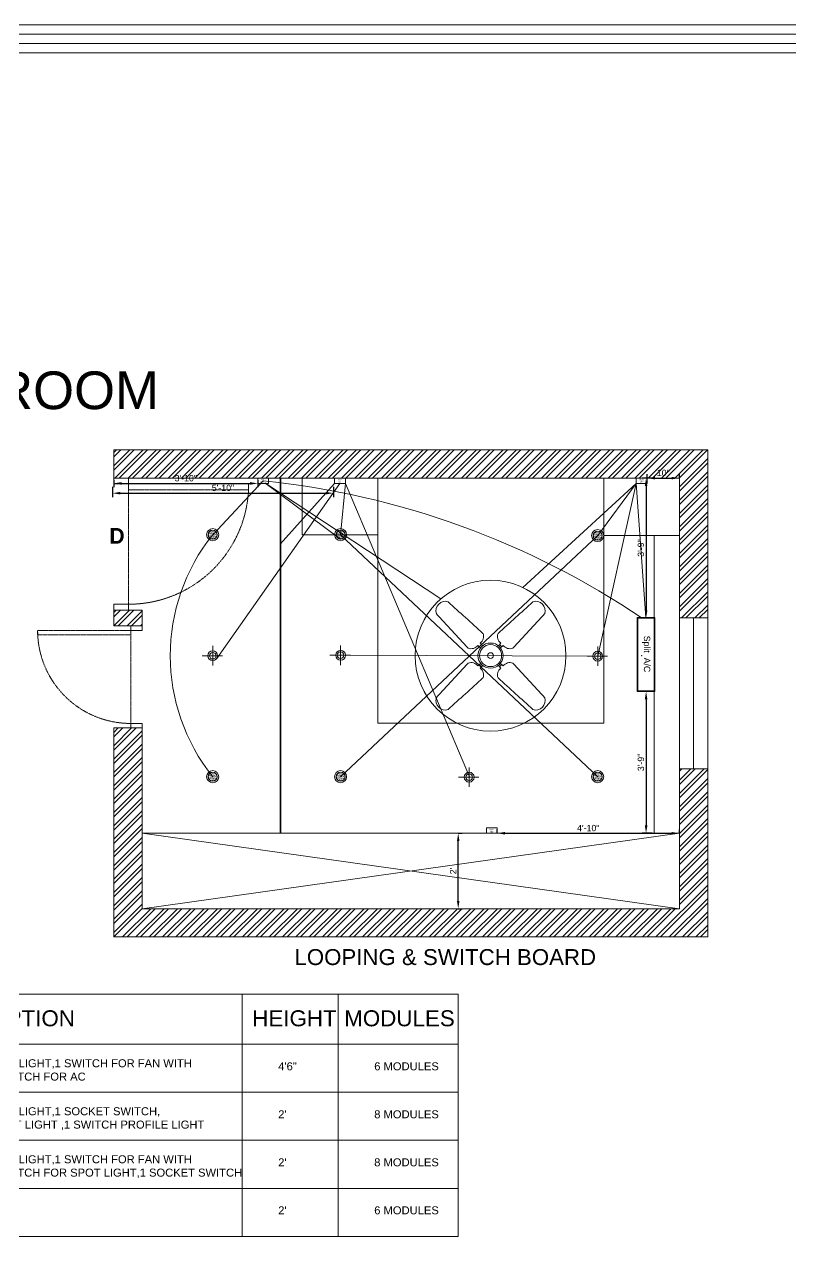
# Model space of a CAD drawing. Header units: inches. Extents: x 213 to 17763, y -4830 to 1802.
# Drawn here: x 4124.9 to 4368.5, y -1098 to -705.5 of the extents above; entities that cross this region are included whole.
import ezdxf

# ---------------------------------------------------------------- set-up
doc = ezdxf.new("R2010")
doc.units = ezdxf.units.IN
doc.header["$MEASUREMENT"] = 0
for name, pattern in [('ACAD_ISO02W100', [15, 12, -3]), ('AUDIT_D_060311083008-3', [0]), ('DASHED2', [0.375, 0.25, -0.125]), ('HIDDEN', [0.375, 0.25, -0.125])]:
    doc.linetypes.add(name, pattern=pattern)
for name, color, linetype in [('.', 30, 'Continuous'), ('A-DOOR', 251, 'AUDIT_D_060311083008-3'), ('A-Door-Frame', 1, 'Continuous'), ('A-Door-Swing', 8, 'HIDDEN'), ('PDF2_0', 7, 'Continuous'), ('PDF3_Text', 1, 'Continuous')]:
    doc.layers.add(name, color=color, linetype=linetype)
doc.layers.add('PDF2_MK. KITCHEN ESSENTAILS', color=7, linetype='Continuous', true_color=0x767676)
doc.layers.add('ROD', color=7, linetype='Continuous', lineweight=9)
doc.styles.add('Annotative', font='arial.ttf')
doc.styles.add('PDF Arial', font='arial.ttf')
doc.styles.get("Standard").update_dxf_attribs({"font": 'arial.ttf'})
doc.dimstyles.new('ISO-25', dxfattribs={"dimtxt": 4.5, "dimasz": 2.5, "dimexe": 1.25, "dimexo": 0.625, "dimtad": 1, "dimdec": 0, "dimlunit": 4, "dimtxsty": 'Standard', "dimcen": 2.5, "dimadec": 0, "dimazin": 0, "dimtfac": 1, "dimtdec": 0, "dimtmove": 0, "dimatfit": 3, "dimfxl": 1, "dimarcsym": 0})
pattern_1 = [(45, (1657.6873, -1283.6823), (-2.1213203, 2.1213203), []), (45, (1659.1015, -1283.6823), (-2.1213203, 2.1213203), [])]

# ---------------------------------------------------------------- blocks, each defined once
blk = doc.blocks.new('*U34')
at = {"layer": 'A-Door-Frame', "lineweight": 5}
for p, q in [((0, -100), (0, 0)), ((900, -100), (900, 0))]:
    blk.add_line(p, q, dxfattribs=at)
for points in [[(0, -100), (40, -100), (40, 0), (0, 0)], [(900, -100), (860, -100), (860, 0), (900, 0)]]:
    blk.add_lwpolyline(points, dxfattribs=at)
at = {"layer": 'A-Door-Swing', "linetype": 'DASHED2', "lineweight": 5}
blk.add_line((47.3, 0), (867.3, 0), dxfattribs=at)
blk.add_lwpolyline([(40, 0), (40, 820), (80, 820), (80, 0)], close=True, dxfattribs=at)
blk.add_arc((40, 0), 820, 360, 90, dxfattribs=at)
blk = doc.blocks.new('*D652')
at = {"color": 0, "linetype": 'ACAD_ISO02W100', "lineweight": -2, "transparency": 16777216}
for p, q in [((4262.82, -962.77), (4264.07, -962.77)), ((4262.82, -986.77), (4264.07, -986.77))]:
    blk.add_line(p, q, dxfattribs=at)
at = {"color": 0, "linetype": 'AUDIT_D_060311083008-3', "lineweight": -2, "transparency": 16777216}
blk.add_line((4262.82, -984.27), (4262.82, -965.27), dxfattribs=at)
at = {"color": 0, "transparency": 16777216}
for points in [[(4262.4, -965.27), (4263.23, -965.27), (4262.82, -962.77)], [(4262.4, -984.27), (4263.23, -984.27), (4262.82, -986.77)]]:
    blk.add_solid(points, dxfattribs=at)
at = {"layer": 'Defpoints', "color": 0, "transparency": 16777216}
for p in [(4262.82, -962.77), (4262.82, -962.77), (4262.82, -986.77)]:
    blk.add_point(p, dxfattribs=at)
at = {"color": 0, "lineweight": 5, "transparency": 16777216, "insert": (4261.19, -974.77), "char_height": 2, "attachment_point": 5, "rotation": 90}
blk.add_mtext("2'", dxfattribs=at)
blk = doc.blocks.new('*D658')
at = {"color": 0, "linetype": 'ACAD_ISO02W100', "lineweight": -2, "transparency": 16777216}
for p, q in [((4275.2, -962.77), (4275.2, -961.52)), ((4333.2, -962.77), (4333.2, -961.52))]:
    blk.add_line(p, q, dxfattribs=at)
at = {"color": 0, "linetype": 'AUDIT_D_060311083008-3', "lineweight": -2, "transparency": 16777216}
blk.add_line((4277.7, -962.77), (4330.7, -962.77), dxfattribs=at)
at = {"color": 0, "transparency": 16777216}
for points in [[(4277.7, -962.35), (4277.7, -963.18), (4275.2, -962.77)], [(4330.7, -962.35), (4330.7, -963.18), (4333.2, -962.77)]]:
    blk.add_solid(points, dxfattribs=at)
at = {"layer": 'Defpoints', "color": 0, "transparency": 16777216}
for p in [(4275.2, -962.77), (4333.2, -962.77), (4333.2, -962.77)]:
    blk.add_point(p, dxfattribs=at)
at = {"color": 0, "lineweight": 5, "transparency": 16777216, "insert": (4304.2, -961.12), "char_height": 2, "attachment_point": 5}
blk.add_mtext('4\'-10"', dxfattribs=at)
blk = doc.blocks.new('*D659')
at = {"color": 0, "linetype": 'ACAD_ISO02W100', "lineweight": -2, "transparency": 16777216}
for p, q in [((4322.91, -849.77), (4322.91, -848.52)), ((4333.2, -849.77), (4333.2, -848.52))]:
    blk.add_line(p, q, dxfattribs=at)
at = {"color": 0, "linetype": 'AUDIT_D_060311083008-3', "lineweight": -2, "transparency": 16777216}
blk.add_line((4325.41, -849.77), (4330.7, -849.77), dxfattribs=at)
at = {"color": 0, "transparency": 16777216}
for points in [[(4325.41, -849.35), (4325.41, -850.18), (4322.91, -849.77)], [(4330.7, -849.35), (4330.7, -850.18), (4333.2, -849.77)]]:
    blk.add_solid(points, dxfattribs=at)
at = {"layer": 'Defpoints', "color": 0, "transparency": 16777216}
for p in [(4322.91, -849.77), (4333.2, -849.77), (4333.2, -849.77)]:
    blk.add_point(p, dxfattribs=at)
at = {"color": 0, "lineweight": 5, "transparency": 16777216, "insert": (4328.06, -848.12), "char_height": 2, "attachment_point": 5}
blk.add_mtext('10"', dxfattribs=at)
blk = doc.blocks.new('*D660')
at = {"color": 0, "linetype": 'ACAD_ISO02W100', "lineweight": -2, "transparency": 16777216}
for p, q in [((4153.2, -850.39), (4153.2, -852.7)), ((4199.05, -850.39), (4199.05, -852.7))]:
    blk.add_line(p, q, dxfattribs=at)
at = {"color": 0, "linetype": 'AUDIT_D_060311083008-3', "lineweight": -2, "transparency": 16777216}
blk.add_line((4155.7, -851.45), (4196.55, -851.45), dxfattribs=at)
at = {"color": 0, "transparency": 16777216}
for points in [[(4155.7, -851.04), (4155.7, -851.87), (4153.2, -851.45)], [(4196.55, -851.04), (4196.55, -851.87), (4199.05, -851.45)]]:
    blk.add_solid(points, dxfattribs=at)
at = {"layer": 'Defpoints', "color": 0, "transparency": 16777216}
for p in [(4153.2, -849.77), (4199.05, -849.77), (4199.05, -851.45)]:
    blk.add_point(p, dxfattribs=at)
at = {"color": 0, "lineweight": 5, "transparency": 16777216, "insert": (4176.13, -849.81), "char_height": 2, "attachment_point": 5}
blk.add_mtext('3\'-10"', dxfattribs=at)
blk = doc.blocks.new('*D661')
at = {"color": 0, "linetype": 'ACAD_ISO02W100', "lineweight": -2, "transparency": 16777216}
for p, q in [((4152.82, -852.56), (4152.82, -855.81)), ((4223.1, -852.56), (4223.1, -855.81))]:
    blk.add_line(p, q, dxfattribs=at)
at = {"color": 0, "linetype": 'AUDIT_D_060311083008-3', "lineweight": -2, "transparency": 16777216}
blk.add_line((4155.32, -854.56), (4220.6, -854.56), dxfattribs=at)
at = {"color": 0, "transparency": 16777216}
for points in [[(4155.32, -854.14), (4155.32, -854.98), (4152.82, -854.56)], [(4220.6, -854.14), (4220.6, -854.98), (4223.1, -854.56)]]:
    blk.add_solid(points, dxfattribs=at)
at = {"layer": 'Defpoints', "color": 0, "transparency": 16777216}
for p in [(4152.82, -846.06), (4223.1, -846.06), (4223.1, -854.56)]:
    blk.add_point(p, dxfattribs=at)
at = {"color": 0, "lineweight": 5, "transparency": 16777216, "insert": (4187.96, -852.91), "char_height": 2, "attachment_point": 5}
blk.add_mtext('5\'-10"', dxfattribs=at)
blk = doc.blocks.new('3')
at = {"color": 18, "lineweight": 5, "true_color": 0x000000}
for p, q in [((3389, -1076), (3366, -1053)), ((3398, -1045), (3378, -1065)), ((3387, -1033), (3409, -1056)), ((3571, -1033), (3549, -1056)), ((3560, -1045), (3580, -1065)), ((3569, -1076), (3592, -1053)), ((3389, -1215), (3366, -1238)), ((3569, -1215), (3592, -1238)), ((3398, -1246), (3378, -1226)), ((3387, -1258), (3409, -1234)), ((3571, -1258), (3549, -1234)), ((3560, -1246), (3580, -1226))]:
    blk.add_line(p, q, dxfattribs=at)
for radius in [113, 99.1, 26]:
    blk.add_circle((3479, -1145), radius, dxfattribs=at)
for centre, radius, start, end in [((3074, -743), 85, 73.055, 197.3061), ((27553, 26002), 36180, 227.4745, 228.1435), ((-20595, 26002), 36180, 311.8565, 312.5255), ((3884, -743), 85, 342.6939, 106.945), ((-23517, -25390), 36180, 42.2176, 42.8866), ((30474, -25390), 36180, 137.1134, 137.7824), ((3337, -972), 79.4, 309.1111, 19.4903), ((3621, -972), 79.4, 160.5097, 230.8889), ((3304, -1004), 79.4, 250.8708, 321.2501), ((3654, -1004), 79.4, 218.7499, 289.1292), ((-23517, 23099), 36180, 317.1134, 317.7824), ((3304, -1287), 79.4, 38.7499, 109.1292), ((3654, -1287), 79.4, 70.8708, 141.2501), ((30474, 23099), 36180, 222.2176, 222.8866), ((3337, -1319), 79.4, 340.5097, 50.8889), ((3621, -1319), 79.4, 129.1111, 199.4903), ((27553, -28293), 36180, 131.8565, 132.5255), ((-20595, -28293), 36180, 47.4745, 48.1435), ((3074, -1548), 85, 162.6939, 286.945), ((3884, -1548), 85, 253.055, 17.3061)]:
    blk.add_arc(centre, radius, start, end, dxfattribs=at)
blk = doc.blocks.new('*D798')
at = {"color": 0, "linetype": 'ACAD_ISO02W100', "lineweight": -2, "transparency": 16777216}
for p, q in [((4324.6, -849.77), (4321.35, -849.77)), ((4324.58, -894.3), (4321.35, -894.3))]:
    blk.add_line(p, q, dxfattribs=at)
at = {"color": 0, "linetype": 'AUDIT_D_060311083008-3', "lineweight": -2, "transparency": 16777216}
blk.add_line((4322.6, -852.27), (4322.6, -891.8), dxfattribs=at)
at = {"color": 0, "transparency": 16777216}
for points in [[(4322.18, -852.27), (4323.02, -852.27), (4322.6, -849.77)], [(4322.18, -891.8), (4323.02, -891.8), (4322.6, -894.3)]]:
    blk.add_solid(points, dxfattribs=at)
at = {"layer": 'Defpoints', "color": 0, "transparency": 16777216}
for p in [(4333.2, -849.77), (4322.6, -894.3), (4325.2, -894.3)]:
    blk.add_point(p, dxfattribs=at)
at = {"color": 0, "lineweight": 5, "transparency": 16777216, "insert": (4320.95, -872.03), "char_height": 2, "attachment_point": 5, "rotation": 90}
blk.add_mtext('3\'-9"', dxfattribs=at)
blk = doc.blocks.new('*D799')
at = {"color": 0, "linetype": 'ACAD_ISO02W100', "lineweight": -2, "transparency": 16777216}
for p, q in [((4324.6, -917.7), (4321.35, -917.7)), ((4324.58, -962.77), (4321.35, -962.77))]:
    blk.add_line(p, q, dxfattribs=at)
at = {"color": 0, "linetype": 'AUDIT_D_060311083008-3', "lineweight": -2, "transparency": 16777216}
blk.add_line((4322.6, -920.2), (4322.6, -960.27), dxfattribs=at)
at = {"color": 0, "transparency": 16777216}
for points in [[(4322.18, -920.2), (4323.02, -920.2), (4322.6, -917.7)], [(4322.18, -960.27), (4323.02, -960.27), (4322.6, -962.77)]]:
    blk.add_solid(points, dxfattribs=at)
at = {"layer": 'Defpoints', "color": 0, "transparency": 16777216}
for p in [(4325.4, -917.7), (4322.6, -962.77), (4325.2, -962.77)]:
    blk.add_point(p, dxfattribs=at)
at = {"color": 0, "lineweight": 5, "transparency": 16777216, "insert": (4320.95, -940.23), "char_height": 2, "attachment_point": 5, "rotation": 90}
blk.add_mtext('3\'-9"', dxfattribs=at)

msp = doc.modelspace()

# ---------------------------------------------------------------- hatches: boundary and pattern name
at = {"layer": '.', "lineweight": 5}
h = msp.add_hatch(dxfattribs=at)
h.set_pattern_fill('ANSI32', color=1, scale=8)
h.set_pattern_definition(pattern_1)
h.paths.add_polyline_path([(4342.2, -840.77), (4162.2, -840.77), (4153.2, -840.77), (4153.2, -849.77), (4333.2, -849.77), (4333.2, -894.27), (4342.2, -894.27)])
h.paths.add_polyline_path([(4162.2, -929.27), (4158.59, -929.27), (4153.2, -929.27), (4153.2, -995.77), (4333.2, -995.77), (4342.2, -995.77), (4342.2, -986.77), (4342.2, -942.27), (4333.2, -942.27), (4333.2, -986.77), (4162.2, -986.77)])
h = msp.add_hatch(dxfattribs=at)
h.set_pattern_fill('ANSI32', color=1, scale=8)
h.set_pattern_definition(pattern_1)
h.paths.add_polyline_path([(4162.2, -891.77), (4153.2, -891.77), (4153.2, -896.77), (4162.2, -896.77)])
at = {"lineweight": 5}
h = msp.add_hatch(dxfattribs=at)
h.set_pattern_fill('AR-SAND', color=5, scale=0.2)
h.set_pattern_definition([(37.5, (-121736.83246, -239188.8747), (-0.01259867162, 0.3853647538), [0, -0.304, 0, -0.34, 0, -0.325]), (7.5, (-121736.83246, -239188.8747), (0.3539553411, 0.564429213), [0, -0.164, 0, -0.274, 0, -0.105]), (327.5, (-121737.07846, -239188.8747), (0.62282837235, 0.0011318107), [0, -0.1, 0, -0.36, 0, -0.47]), (317.5, (-121737.07846, -239188.8747), (0.6012253209, 0.175535113), [0, -0.05, 0, -0.236, 0, -0.27])])
h.paths.add_polyline_path([(4183.27, -867.77, 1), (4186.13, -867.77, 1)])
h = msp.add_hatch(dxfattribs=at)
h.set_pattern_fill('AR-SAND', color=5, scale=0.2)
h.set_pattern_definition([(37.5, (-121696.13612, -239188.8747), (-0.01259867162, 0.3853647538), [0, -0.304, 0, -0.34, 0, -0.325]), (7.5, (-121696.1361, -239188.8747), (0.3539553411, 0.564429213), [0, -0.164, 0, -0.274, 0, -0.105]), (327.5, (-121696.38212, -239188.8747), (0.62282837235, 0.0011318107), [0, -0.1, 0, -0.36, 0, -0.47]), (317.5, (-121696.3821, -239188.8747), (0.6012253209, 0.175535113), [0, -0.05, 0, -0.236, 0, -0.27])])
h.paths.add_polyline_path([(4223.96, -867.77, 1), (4226.82, -867.77, 1)])
h = msp.add_hatch(dxfattribs=at)
h.set_pattern_fill('AR-SAND', color=5, scale=0.2)
h.set_pattern_definition([(37.5, (-121614.3288, -239189.17077), (-0.01259867162, 0.3853647538), [0, -0.304, 0, -0.34, 0, -0.325]), (7.5, (-121614.3288, -239189.17077), (0.3539553411, 0.564429213), [0, -0.164, 0, -0.274, 0, -0.105]), (327.5, (-121614.5748, -239189.17077), (0.62282837235, 0.0011318107), [0, -0.1, 0, -0.36, 0, -0.47]), (317.5, (-121614.5748, -239189.1708), (0.6012253209, 0.175535113), [0, -0.05, 0, -0.236, 0, -0.27])])
h.paths.add_polyline_path([(4305.77, -868.06, 1), (4308.63, -868.06, 1)])
h = msp.add_hatch(dxfattribs=at)
h.set_pattern_fill('AR-SAND', color=5, scale=0.2)
h.set_pattern_definition([(37.5, (-121736.83246, -239265.8747), (-0.01259867162, 0.3853647538), [0, -0.304, 0, -0.34, 0, -0.325]), (7.5, (-121736.83246, -239265.8747), (0.3539553411, 0.564429213), [0, -0.164, 0, -0.274, 0, -0.105]), (327.5, (-121737.07846, -239265.8747), (0.62282837235, 0.0011318107), [0, -0.1, 0, -0.36, 0, -0.47]), (317.5, (-121737.07846, -239265.8747), (0.6012253209, 0.175535113), [0, -0.05, 0, -0.236, 0, -0.27])])
h.paths.add_polyline_path([(4183.27, -944.77, 1), (4186.13, -944.77, 1)])
h = msp.add_hatch(dxfattribs=at)
h.set_pattern_fill('AR-SAND', color=5, scale=0.2)
h.set_pattern_definition([(37.5, (-121696.13612, -239265.8747), (-0.01259867162, 0.3853647538), [0, -0.304, 0, -0.34, 0, -0.325]), (7.5, (-121696.1361, -239265.8747), (0.3539553411, 0.564429213), [0, -0.164, 0, -0.274, 0, -0.105]), (327.5, (-121696.38212, -239265.8747), (0.62282837235, 0.0011318107), [0, -0.1, 0, -0.36, 0, -0.47]), (317.5, (-121696.3821, -239265.8747), (0.6012253209, 0.175535113), [0, -0.05, 0, -0.236, 0, -0.27])])
h.paths.add_polyline_path([(4223.96, -944.77, 1), (4226.82, -944.77, 1)])
h = msp.add_hatch(dxfattribs=at)
h.set_pattern_fill('AR-SAND', color=5, scale=0.2)
h.set_pattern_definition([(37.5, (-121614.3288, -239265.8747), (-0.01259867162, 0.3853647538), [0, -0.304, 0, -0.34, 0, -0.325]), (7.5, (-121614.3288, -239265.8747), (0.3539553411, 0.564429213), [0, -0.164, 0, -0.274, 0, -0.105]), (327.5, (-121614.5748, -239265.8747), (0.62282837235, 0.0011318107), [0, -0.1, 0, -0.36, 0, -0.47]), (317.5, (-121614.5748, -239265.8747), (0.6012253209, 0.175535113), [0, -0.05, 0, -0.236, 0, -0.27])])
h.paths.add_polyline_path([(4305.77, -944.77, 1), (4308.63, -944.77, 1)])

# ---------------------------------------------------------------- linework, layer by layer
for p, q in [((4153.2, -849.77), (4333.2, -849.77)), ((4206.19, -962.77), (4206.19, -849.77)), ((4153.2, -896.77), (4153.2, -891.77)), ((4262.82, -1014), (4054.7, -1014)), ((4194.08, -1014), (4194.08, -1091.01)), ((4224.63, -1014), (4224.63, -1091.01)), ((4262.82, -1014), (4262.82, -1091.01)), ((4054.7, -1029.91), (4262.82, -1029.91)), ((4054.7, -1045.19), (4262.82, -1045.19)), ((4054.7, -1060.46), (4262.82, -1060.46)), ((4054.7, -1075.74), (4262.82, -1075.74)), ((4054.7, -1091.01), (4262.82, -1091.01))]:
    msp.add_line(p, q, dxfattribs=at)
at = {"color": 3, "lineweight": 5}
for p, q in [((4184.7, -867.77), (4200.76, -850.61)), ((4225.19, -851.45), (4185.97, -907.17)), ((4225.39, -869.2), (4201.28, -851.23)), ((4201.61, -851.45), (4257.33, -888.16)), ((4223.48, -851.45), (4206.19, -870.78)), ((4225.39, -867.77), (4226.9, -851.45)), ((4226.9, -851.45), (4266.45, -944.77)), ((4319.49, -851.45), (4283.37, -884.56)), ((4307.2, -868.06), (4319.49, -851.45)), ((4307.2, -906.42), (4319.49, -851.45)), ((4322.57, -894.1), (4319.49, -851.45))]:
    msp.add_line(p, q, dxfattribs=at)
at = {"color": 53, "lineweight": 5}
msp.add_line((4206.39, -962.77), (4206.39, -849.77), dxfattribs=at)
at = {"color": 254, "lineweight": 5}
for p, q in [((4213.19, -849.77), (4213.19, -867.77)), ((4237.19, -849.77), (4237.19, -927.75)), ((4309.2, -927.75), (4309.2, -849.77)), ((4213.19, -867.77), (4237.19, -867.77)), ((4333.2, -868.06), (4309.2, -868.06)), ((4325.2, -868.06), (4325.2, -962.77)), ((4237.19, -927.75), (4309.2, -927.75)), ((4162.2, -962.77), (4333.2, -986.77)), ((4333.2, -962.77), (4162.2, -986.77))]:
    msp.add_line(p, q, dxfattribs=at)
at = {"color": 1, "lineweight": 5}
for p, q in [((4225.39, -867.77), (4307.2, -944.77)), ((4307.2, -868.06), (4225.39, -944.77)), ((4225.39, -906.12), (4307.2, -906.42))]:
    msp.add_line(p, q, dxfattribs=at)
at = {"color": 6, "lineweight": 5}
for p, q in [((4184.7, -906.27), (4181.32, -906.27)), ((4184.7, -906.27), (4184.7, -903.15)), ((4184.7, -906.27), (4184.7, -909.39)), ((4184.7, -906.27), (4187.82, -906.27)), ((4225.39, -906.12), (4222.01, -906.12)), ((4225.39, -906.12), (4225.39, -903)), ((4225.39, -906.12), (4225.39, -909.24)), ((4225.39, -906.12), (4228.51, -906.12)), ((4307.2, -906.42), (4303.82, -906.42)), ((4307.2, -906.42), (4307.2, -903.3)), ((4307.2, -906.42), (4307.2, -909.54)), ((4307.2, -906.42), (4310.32, -906.42)), ((4266.3, -944.92), (4266.3, -941.8)), ((4266.3, -944.92), (4262.92, -944.92)), ((4266.3, -944.92), (4269.42, -944.92)), ((4266.3, -944.92), (4266.3, -948.04))]:
    msp.add_line(p, q, dxfattribs=at)
at = {"color": 5, "lineweight": 5}
for points in [[(4199.05, -849.77), (4202.47, -849.77), (4202.47, -851.45), (4199.05, -851.45)], [(4223.48, -849.77), (4226.9, -849.77), (4226.9, -851.45), (4223.48, -851.45)], [(4319.49, -849.77), (4322.91, -849.77), (4322.91, -851.45), (4319.49, -851.45)], [(4325.4, -917.7), (4325.4, -894.1), (4319.8, -894.1), (4319.8, -917.7)], [(4325.2, -917.5), (4325.2, -894.3), (4320, -894.3), (4320, -917.5)], [(4271.78, -961.08), (4275.2, -961.08), (4275.2, -962.77), (4271.78, -962.77)]]:
    msp.add_lwpolyline(points, close=True, dxfattribs=at)
for centre, radius in [((4184.7, -867.77), 1.93), ((4184.7, -867.77), 1.43), ((4225.39, -867.77), 1.93), ((4225.39, -867.77), 1.43), ((4307.2, -868.06), 1.93), ((4307.2, -868.06), 1.43), ((4184.7, -944.77), 1.93), ((4184.7, -944.77), 1.43), ((4225.39, -944.77), 1.93), ((4225.39, -944.77), 1.43), ((4307.2, -944.77), 1.93), ((4307.2, -944.77), 1.43)]:
    msp.add_circle(centre, radius, dxfattribs=at)
at = {"color": 250, "lineweight": 5}
msp.add_circle((4273.1, -906.26), 24, dxfattribs=at)
at = {"color": 6, "lineweight": 5}
for centre, radius in [((4184.7, -906.27), 1.56), ((4184.7, -906.27), 1.04), ((4225.39, -906.12), 1.56), ((4225.39, -906.12), 1.04), ((4307.2, -906.42), 1.56), ((4307.2, -906.42), 1.04), ((4266.3, -944.92), 1.56), ((4266.3, -944.92), 1.04)]:
    msp.add_circle(centre, radius, dxfattribs=at)
at = {"color": 3, "lineweight": 5}
msp.add_arc((4173.68, -1113.62), 264.4, 56.0472, 84.1214, dxfattribs=at)
at = {"color": 1, "lineweight": 5}
msp.add_arc((4232.79, -906.27), 61.6, 141.3197, 218.6803, dxfattribs=at)
at = {"lineweight": 5}
msp.add_point((4321.2, -906.27), dxfattribs=at)
at = {"layer": 'PDF2_0', "lineweight": 5}
msp.add_lwpolyline([(4676.48, -1405.18), (3869.12, -1405.18), (3869.12, -705.5), (4855.88, -705.5), (4855.88, -1225.78, -0.414214)], format="xyb", close=True, dxfattribs=at)
for points in [[(4676.48, -1402.21), (3872.08, -1402.21), (3872.08, -708.47), (4852.92, -708.47), (4852.92, -1225.78, -0.414214), (4676.48, -1402.21)], [(4676.48, -1399.22), (3875.08, -1399.22), (3875.08, -711.46), (4849.92, -711.46), (4849.92, -1225.78, -0.414214), (4676.48, -1399.22)]]:
    msp.add_lwpolyline(points, format="xyb", dxfattribs=at)
msp.add_lwpolyline([(3878.07, -714.45), (4682.17, -714.45), (4682.17, -1377.4), (3878.07, -1377.4)], close=True, dxfattribs=at)
at = {"layer": 'PDF2_MK. KITCHEN ESSENTAILS', "lineweight": 5}
msp.add_lwpolyline([(3878.07, -1377.4), (4682.17, -1377.4), (4682.17, -714.45), (3878.07, -714.45)], close=True, dxfattribs=at)
at = {"layer": 'ROD', "lineweight": 5}
for p, q in [((4153.2, -840.77), (4153.2, -849.77)), ((4162.2, -840.77), (4153.2, -840.77)), ((4342.2, -840.77), (4162.2, -840.77)), ((4342.2, -840.77), (4342.2, -986.77)), ((4333.2, -986.77), (4333.2, -849.77)), ((4153.2, -891.77), (4162.2, -891.77)), ((4153.2, -891.77), (4162.2, -891.77)), ((4162.2, -896.77), (4162.2, -891.77)), ((4153.2, -896.77), (4162.2, -896.77)), ((4153.2, -995.77), (4153.2, -929.27)), ((4162.2, -986.77), (4162.2, -929.27)), ((4333.2, -962.77), (4162.2, -962.77)), ((4333.2, -986.77), (4162.2, -986.77)), ((4342.2, -986.77), (4342.2, -995.77)), ((4153.2, -995.77), (4333.2, -995.77)), ((4342.2, -995.77), (4333.2, -995.77))]:
    msp.add_line(p, q, dxfattribs=at)
at = {"layer": 'ROD', "color": 5, "lineweight": 5}
msp.add_line((4337.7, -942.27), (4337.7, -894.27), dxfattribs=at)
msp.add_lwpolyline([(4342.2, -894.27), (4333.2, -894.27), (4333.2, -942.27), (4342.2, -942.27)], close=True, dxfattribs=at)
at = {"layer": 'ROD', "lineweight": 5}
for points in [[(4153.2, -896.77), (4162.2, -896.77)], [(4162.2, -929.27), (4153.2, -929.27)]]:
    msp.add_lwpolyline(points, dxfattribs=at)

# ---------------------------------------------------------------- block references
at = {"lineweight": 5, "xscale": 0.03546819263372884, "yscale": 0.03546819263372884, "zscale": 0.03546819263372884}
msp.add_blockref('3', (4149.71, -865.63), dxfattribs=at)
at = {"layer": 'A-DOOR', "lineweight": 5}
for p, xscale, yscale, zscale, rotation in [((4157.87, -849.77), 0.04666663502872134, 0.04666663502872134, 0.04666663502872134, 270), ((4158.59, -896.77), -0.03611111111109516, 0.03611111111109516, 0.03611111111109516, 90)]:
    msp.add_blockref('*U34', p, dxfattribs=dict(at, xscale=xscale, yscale=yscale, zscale=zscale, rotation=rotation))

# ---------------------------------------------------------------- texts
at = {"lineweight": 5, "insert": (4148.57, -865.64), "char_height": 5, "width": 11.3393, "attachment_point": 1, "style": 'Annotative'}
msp.add_mtext('\\pxqc;{\\fAIGDT|b1|i0|c2|p2;\\C6;D}', dxfattribs=at)
at = {"color": 1, "lineweight": 5, "insert": (4323.9, -899.9), "char_height": 2, "attachment_point": 1, "rotation": 270}
msp.add_mtext_dynamic_manual_height_columns('Split  A/C', width=16.5276, gutter_width=1, heights=[0], dxfattribs=at)
at = {"lineweight": 5, "attachment_point": 1}
for s, width, heights, insert, char_height in [('DESCRIPTION', 10.1832, [0], (4092.25, -1019.09), 5.0916), ('HEIGHT', 10.1832, [0], (4197.27, -1019.09), 5.092), ('MODULES', 10.1832, [0], (4226.54, -1019.09), 5.092), ('2 SWITCH FOR COB LIGHT,1 SWITCH FOR FAN WITH\\P REGULATOR ,1 SWITCH FOR AC', 201.0824, [7.64], (4087.77, -1034.67, -1.27), 2.5458), ('4\'6"', 10.1832, [0], (4205.54, -1035.64), 2.546), ('6 MODULES', 22.3039, [0], (4236.09, -1035.64), 2.546), ('1 SWITCH FOR COB LIGHT,1 SOCKET SWITCH,\\P2 SWITCH FOR SPOT LIGHT ,1 SWITCH PROFILE LIGHT', 201.0824, [7.64], (4087.77, -1049.94, -1.27), 2.5458), ("2'", 10.1832, [0], (4205.54, -1050.91), 2.546), ('8 MODULES', 22.3039, [0], (4236.09, -1050.91), 2.546), ('1 SWITCH FOR COB LIGHT,1 SWITCH FOR FAN WITH \\PREGULATOR , 1 SWITCH FOR SPOT LIGHT,1 SOCKET SWITCH', 201.0824, [7.64], (4087.77, -1065.22, -1.27), 2.5458), ("2'", 10.1832, [0], (4205.54, -1066.19), 2.546), ('8 MODULES', 22.3039, [0], (4236.09, -1066.19), 2.546), ("2'", 10.1832, [0], (4205.54, -1081.46), 2.546), ('6 MODULES', 22.3039, [0], (4236.09, -1081.46), 2.546)]:
    msp.add_mtext_dynamic_manual_height_columns(s, width=width, gutter_width=1.27, heights=heights, dxfattribs=dict(at, insert=insert, char_height=char_height))
at = {"layer": 'PDF3_Text', "lineweight": 5, "attachment_point": 7, "style": 'PDF Arial'}
for s, insert, char_height in [('BEDROOM', (4080.97, -828), 12), ('LOOPING & SWITCH BOARD', (4210.7, -1004.77), 5.0688)]:
    msp.add_mtext_dynamic_manual_height_columns(s, width=114.7518, gutter_width=49.21, heights=[0], dxfattribs=dict(at, insert=insert, char_height=char_height))
at = {"layer": 'PDF3_Text', "lineweight": 5, "char_height": 0.4, "attachment_point": 9, "style": 'PDF Arial'}
for s, insert in [('SW1 \\P@4\'6"', (4201.28, -851.23)), ("SW2 \\P@2'", (4225.71, -851.23)), ("SW3 \\P@2'", (4321.72, -851.23)), ("SW4 \\P@2'", (4274.01, -962.54))]:
    msp.add_mtext(s, dxfattribs=dict(at, insert=insert))

# ---------------------------------------------------------------- dimensions: what is measured, and where the dimension line sits
at = {"lineweight": 5}
for base, p1, p2, picture, middle in [((4223.1, -854.56), (4152.82, -846.06), (4223.1, -846.06), '*D661', (4187.96, -852.91)), ((4333.2, -849.77), (4322.91, -849.77), (4333.2, -849.77), '*D659', (4328.06, -848.12)), ((4199.05, -851.45), (4153.2, -849.77), (4199.05, -849.77), '*D660', (4176.13, -849.81)), ((4333.2, -962.77), (4275.2, -962.77), (4333.2, -962.77), '*D658', (4304.2, -961.12))]:
    dim = msp.add_linear_dim(base=base, p1=p1, p2=p2, dimstyle='ISO-25', override={"dimtxt": 2, "dimtmove": 1, "dimfxl": 2, "dimfxlon": 1, "dimarcsym": 2}, dxfattribs=at)
    dim.commit()
    dim.dimension.update_dxf_attribs({"geometry": picture, "text_midpoint": middle})
for base, p1, p2, picture, middle in [((4322.6, -894.3), (4333.2, -849.77), (4325.2, -894.3), '*D798', (4320.95, -872.03)), ((4322.6, -962.77), (4325.4, -917.7), (4325.2, -962.77), '*D799', (4320.95, -940.23)), ((4262.82, -962.77), (4262.82, -986.77), (4262.82, -962.77), '*D652', (4261.19, -974.77))]:
    dim = msp.add_linear_dim(base=base, p1=p1, p2=p2, angle=90, dimstyle='ISO-25', override={"dimtxt": 2, "dimtmove": 1, "dimfxl": 2, "dimfxlon": 1, "dimarcsym": 2}, dxfattribs=at)
    dim.commit()
    dim.dimension.update_dxf_attribs({"geometry": picture, "text_midpoint": middle})

doc.saveas('drawing.dxf')
